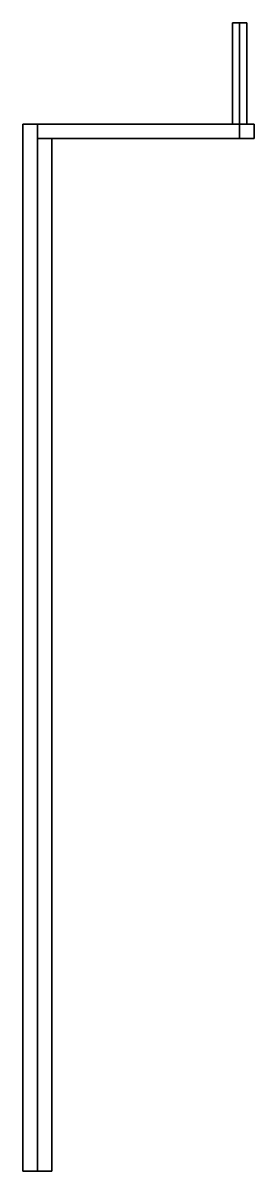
# Model space of a CAD drawing. Extents: x -0.31 to 0.01, y 1.59 to 3.18.
import ezdxf

# ---------------------------------------------------------------- set-up
doc = ezdxf.new("R2010")
doc.units = 0
doc.layers.add('TMP', color=4, linetype='CONTINUOUS')

msp = doc.modelspace()

# ---------------------------------------------------------------- linework, layer by layer
at = {"layer": 'TMP'}
for points in [[(-0.01, 3.18, 0.73), (-0.02, 3.18, 0.72), (-0.02, 3.04, 0.72), (-0.01, 3.04, 0.73)], [(-0.02, 3.18, 0.72), (-0.01, 3.18, 0.71), (-0.01, 3.04, 0.71), (-0.02, 3.04, 0.72)], [(-0.01, 3.18, 0.71), (-0.02, 3.18, 0.72), (-0.01, 3.18, 0.73), (0, 3.18, 0.72)], [(-0.01, 3.18, 0.71), (0, 3.18, 0.72), (0, 3.04, 0.72), (-0.01, 3.04, 0.71)], [(0, 3.18, 0.72), (-0.01, 3.18, 0.73), (-0.01, 3.04, 0.73), (0, 3.04, 0.72)], [(-0.29, 3.04, 0.74), (-0.31, 3.04, 0.72), (-0.31, 1.59, 0.72), (-0.29, 1.59, 0.74)], [(-0.31, 3.04, 0.72), (-0.29, 3.04, 0.7), (-0.29, 1.59, 0.7), (-0.31, 1.59, 0.72)], [(-0.01, 3.04, 0.7), (-0.29, 3.04, 0.7), (-0.31, 3.04, 0.72), (0.01, 3.04, 0.72)], [(-0.29, 3.04, 0.74), (-0.01, 3.04, 0.74), (0.01, 3.04, 0.72), (-0.31, 3.04, 0.72)], [(-0.29, 3.02, 0.74), (-0.01, 3.02, 0.74), (-0.01, 3.04, 0.74), (-0.29, 3.04, 0.74)], [(-0.01, 3.02, 0.7), (-0.29, 3.02, 0.7), (-0.29, 3.04, 0.7), (-0.01, 3.04, 0.7)], [(-0.01, 3.04, 0.7), (0.01, 3.04, 0.72), (0.01, 3.02, 0.72), (-0.01, 3.02, 0.7)], [(0.01, 3.04, 0.72), (-0.01, 3.04, 0.74), (-0.01, 3.02, 0.74), (0.01, 3.02, 0.72)], [(-0.29, 3.02, 0.7), (-0.27, 3.02, 0.72), (-0.27, 1.59, 0.72), (-0.29, 1.59, 0.7)], [(-0.27, 3.02, 0.72), (-0.29, 3.02, 0.74), (-0.29, 1.59, 0.74), (-0.27, 1.59, 0.72)], [(0.01, 3.02, 0.72), (-0.27, 3.02, 0.72), (-0.29, 3.02, 0.7), (-0.01, 3.02, 0.7)], [(-0.01, 3.02, 0.74), (-0.29, 3.02, 0.74), (-0.27, 3.02, 0.72), (0.01, 3.02, 0.72)]]:
    msp.add_3dface(points, dxfattribs=at)

doc.saveas('drawing.dxf')
